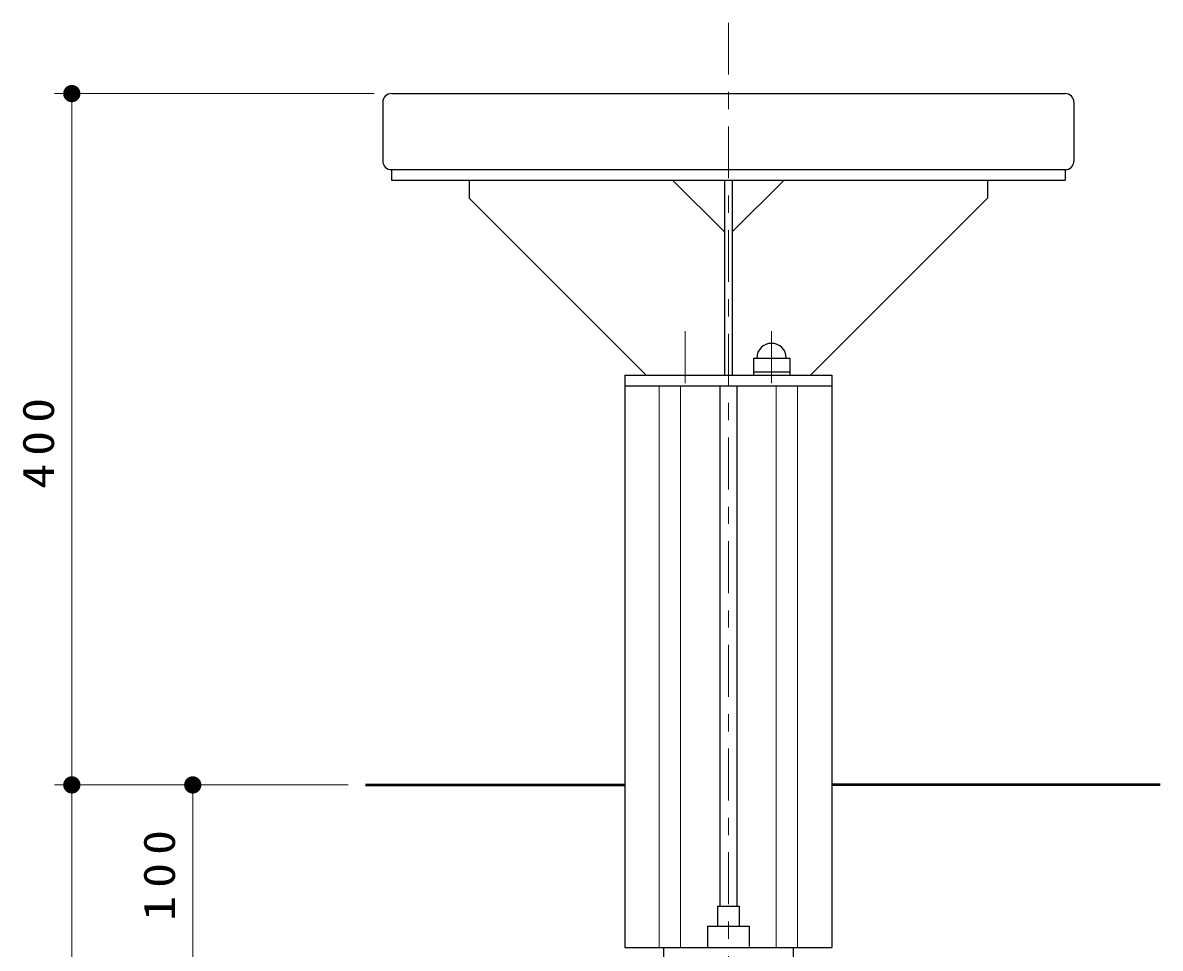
# Model space of a CAD drawing. Units: millimetres on the paper, scale 1:10. Extents: x -365 to 0, y 0 to 257.
# Drawn here: x -313.5 to -247.7, y 122.8 to 176.4 of the extents above; entities that cross this region are included whole.
import ezdxf

# ---------------------------------------------------------------- set-up
doc = ezdxf.new("R2010")
doc.units = ezdxf.units.MM
doc.linetypes.add('USER2', pattern=[6, 3, -1, 1, -1])
doc.layers.add('LY_1', color=7, linetype='Continuous', lineweight=25)
doc.styles.add('ＭＳ ゴシック', font='')
doc.styles.get('ＭＳ ゴシック').set_extended_font_data('MS Gothic')

# ---------------------------------------------------------------- blocks, each defined once
blk = doc.blocks.new('filled_dot')
at = {"color": 0, "linetype": 'Continuous', "lineweight": -2, "const_width": 1.25}
blk.add_lwpolyline([(-0.625, 0, 1), (0.625, 0, 1)], format="xyb", close=True, dxfattribs=at)

msp = doc.modelspace()

# ---------------------------------------------------------------- linework, layer by layer
at = {"layer": 'LY_1', "linetype": 'USER2', "lineweight": 13}
for p, q in [((-272.675, 176.354), (-272.675, 89.553)), ((-275.175, 158.507), (-275.175, 154.828)), ((-270.175, 158.507), (-270.175, 154.549))]:
    msp.add_line(p, q, dxfattribs=at)
at = {"layer": 'LY_1', "lineweight": 13}
for p, q in [((-293.175, 172.254), (-311.675, 172.254)), ((-310.675, 132.254), (-310.675, 172.254)), ((-276.675, 155.354), (-276.675, 122.854)), ((-275.444, 155.354), (-275.444, 122.854)), ((-269.906, 155.354), (-269.906, 122.854)), ((-268.675, 155.354), (-268.675, 122.854)), ((-294.675, 132.254), (-311.675, 132.254)), ((-310.675, 92.254), (-310.675, 132.254)), ((-303.675, 122.254), (-303.675, 132.254))]:
    msp.add_line(p, q, dxfattribs=at)
at = {"layer": 'LY_1'}
for p, q in [((-292.175, 172.254), (-253.175, 172.254)), ((-292.675, 171.754), (-292.675, 168.354)), ((-252.675, 171.754), (-252.675, 168.354)), ((-292.175, 167.854), (-292.175, 167.254)), ((-292.175, 167.854), (-253.175, 167.854)), ((-292.175, 167.254), (-253.175, 167.254)), ((-287.675, 167.254), (-287.675, 166.204)), ((-272.9, 164.254), (-275.9, 167.254)), ((-272.9, 167.254), (-272.9, 155.954)), ((-272.45, 164.254), (-269.45, 167.254)), ((-272.45, 167.254), (-272.45, 155.954)), ((-257.675, 167.254), (-257.675, 166.204)), ((-253.175, 167.854), (-253.175, 167.254)), ((-277.425, 155.954), (-287.675, 166.204)), ((-267.925, 155.954), (-257.675, 166.204)), ((-271.225, 156.954), (-271.225, 155.954)), ((-271.225, 156.954), (-269.125, 156.954)), ((-269.125, 156.954), (-269.125, 155.954)), ((-271.225, 156.154), (-269.125, 156.154)), ((-278.675, 155.954), (-266.675, 155.954)), ((-278.675, 155.954), (-278.675, 122.854)), ((-266.675, 155.954), (-266.675, 122.854)), ((-278.675, 155.354), (-266.675, 155.354)), ((-273.175, 155.354), (-273.175, 125.231)), ((-272.175, 155.354), (-272.175, 125.231)), ((-278.675, 122.854), (-266.675, 122.854)), ((-276.425, 122.854), (-276.425, 122.254)), ((-268.925, 122.854), (-268.925, 122.254))]:
    msp.add_line(p, q, dxfattribs=at)
at = {"layer": 'LY_1', "lineweight": 50}
for p, q in [((-293.675, 132.254), (-278.675, 132.254)), ((-247.675, 132.254), (-266.675, 132.254))]:
    msp.add_line(p, q, dxfattribs=at)
at = {"layer": 'LY_1', "color": 211}
for p, q in [((-273.31, 125.231), (-273.31, 124.084)), ((-273.31, 125.231), (-272.04, 125.231)), ((-272.04, 125.231), (-272.04, 124.084)), ((-273.885, 124.084), (-271.465, 124.084)), ((-273.885, 124.084), (-273.885, 122.854)), ((-271.465, 124.084), (-271.465, 122.896))]:
    msp.add_line(p, q, dxfattribs=at)
at = {"layer": 'LY_1'}
for centre, radius, start, end in [((-292.175, 171.754), 0.5, 90, 180), ((-253.175, 171.754), 0.5, 0, 89.99998), ((-292.175, 168.354), 0.5, 179.99999, 270), ((-253.175, 168.354), 0.5, 270, 0.00001), ((-270.175, 156.954), 0.85, 0, 180)]:
    msp.add_arc(centre, radius, start, end, dxfattribs=at)

# ---------------------------------------------------------------- block references
at = {"layer": 'LY_1', "lineweight": 13, "xscale": 0.4, "yscale": 0.4, "rotation": 270}
for p in [(-310.675, 172.254), (-310.675, 132.254), (-303.675, 132.254)]:
    msp.add_blockref('filled_dot', p, dxfattribs=at)

# ---------------------------------------------------------------- texts
at = {"layer": 'LY_1', "char_height": 1.833, "attachment_point": 8, "rotation": 90, "style": 'ＭＳ ゴシック'}
for s, insert in [('\\T1.33;\\W1.15;400', (-311.675, 152.254)), ('\\T1.33;\\W1.15;100', (-304.675, 127.254))]:
    msp.add_mtext(s, dxfattribs=dict(at, insert=insert))

doc.saveas('drawing.dxf')
